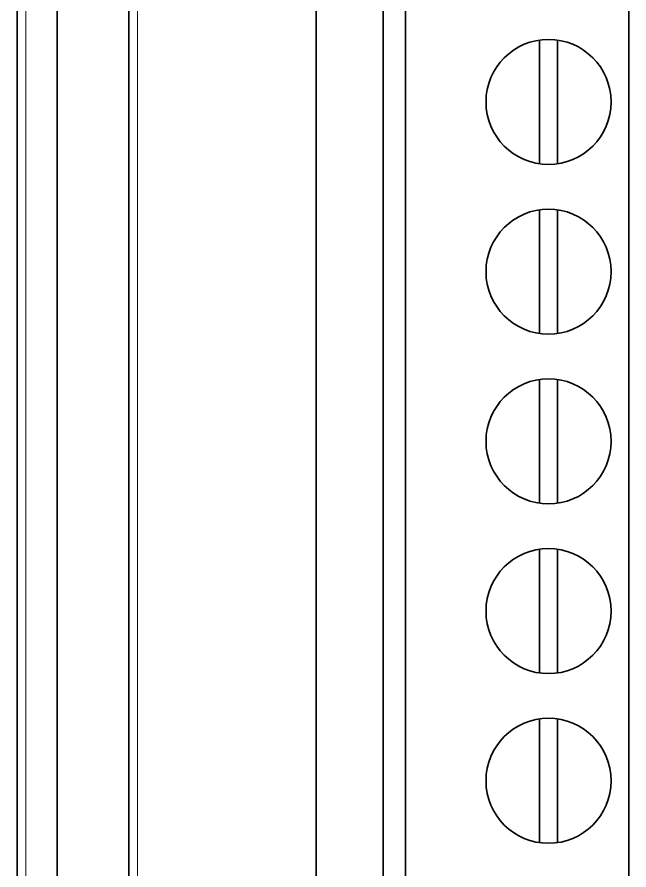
# Model space of a CAD drawing. Extents: x -45 to 645, y -160 to 467.
# Drawn here: x 187.26 to 200.96, y 161.57 to 180.66 of the extents above; entities that cross this region are included whole.
import ezdxf

# ---------------------------------------------------------------- set-up
doc = ezdxf.new("R2010")
doc.units = 0

msp = doc.modelspace()

# ---------------------------------------------------------------- linework, layer by layer
at = {"color": 7, "lineweight": 35}
for p, q in [((187.259, 69.462), (187.259, 237.062)), ((187.259, 69.462), (187.259, 237.062)), ((188.159, 69.462), (188.159, 237.062)), ((188.159, 69.462), (188.159, 237.062)), ((189.759, 69.462), (189.759, 206.076)), ((189.759, 69.462), (189.759, 206.076)), ((193.959, 189.062), (193.959, 141.862)), ((193.959, 189.062), (193.959, 141.862)), ((195.459, 189.062), (195.459, 141.862)), ((195.459, 189.062), (195.459, 141.862)), ((195.959, 189.062), (195.959, 141.862)), ((195.959, 189.062), (195.959, 141.862)), ((200.959, 189.062), (200.959, 141.862)), ((200.959, 189.062), (200.959, 141.862))]:
    msp.add_line(p, q, dxfattribs=at)
at = {"color": 7, "lineweight": 13}
for p, q in [((187.459, 69.462), (187.459, 237.062)), ((187.459, 69.462), (187.459, 237.062)), ((189.959, 206.076), (189.959, 69.462)), ((189.959, 206.076), (189.959, 69.462))]:
    msp.add_line(p, q, dxfattribs=at)
at = {"color": 7, "lineweight": 35, "ltscale": 0.069282}
for p, q in [((198.959, 180.148), (198.959, 177.377)), ((198.959, 180.148), (198.959, 177.377)), ((199.359, 177.377), (199.359, 180.148)), ((199.359, 177.377), (199.359, 180.148)), ((198.959, 176.348), (198.959, 173.577)), ((198.959, 176.348), (198.959, 173.577)), ((199.359, 173.577), (199.359, 176.348)), ((199.359, 173.577), (199.359, 176.348)), ((198.959, 172.548), (198.959, 169.777)), ((198.959, 172.548), (198.959, 169.777)), ((199.359, 169.777), (199.359, 172.548)), ((199.359, 169.777), (199.359, 172.548)), ((198.959, 168.748), (198.959, 165.977)), ((198.959, 168.748), (198.959, 165.977)), ((199.359, 165.977), (199.359, 168.748)), ((199.359, 165.977), (199.359, 168.748)), ((198.959, 164.948), (198.959, 162.177)), ((198.959, 164.948), (198.959, 162.177)), ((199.359, 162.177), (199.359, 164.948)), ((199.359, 162.177), (199.359, 164.948))]:
    msp.add_line(p, q, dxfattribs=at)
at = {"color": 7, "lineweight": 35}
for centre in [(199.159, 178.762), (199.159, 178.762), (199.159, 174.962), (199.159, 174.962), (199.159, 171.162), (199.159, 171.162), (199.159, 167.362), (199.159, 167.362), (199.159, 163.562), (199.159, 163.562)]:
    msp.add_circle(centre, 1.4, dxfattribs=at)

doc.saveas('drawing.dxf')
